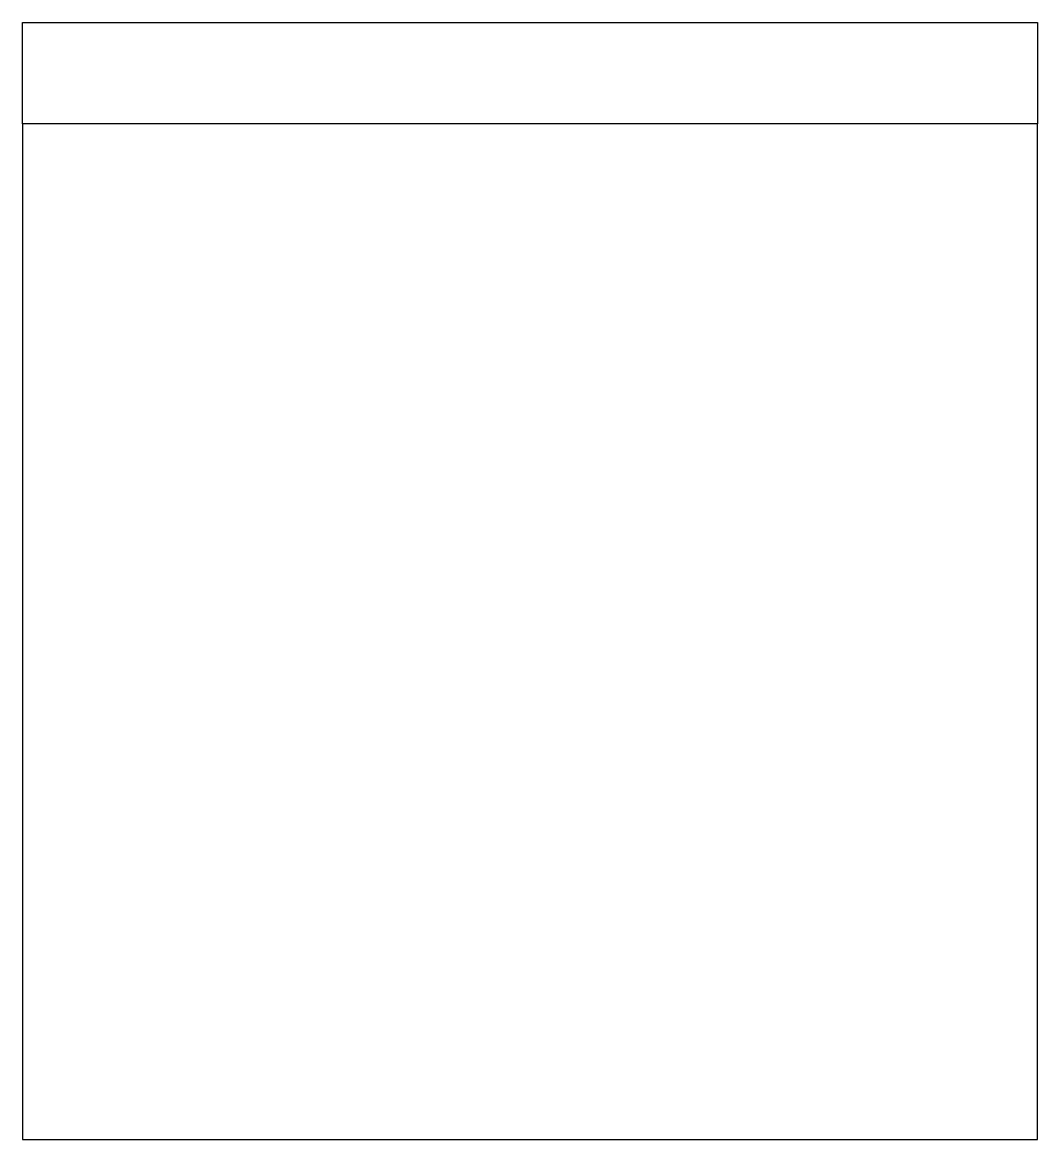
# Model space of a CAD drawing. Header units: metres. Extents: x 0 to 50, y 0 to 55.
import ezdxf

# ---------------------------------------------------------------- set-up
doc = ezdxf.new("R2010")
doc.units = ezdxf.units.M
doc.linetypes.add('DASHED', pattern=[0])
doc.layers.add('CUT', color=1, linetype='Continuous')
doc.layers.add('FOLDS', color=6, linetype='Continuous')

msp = doc.modelspace()

# ---------------------------------------------------------------- linework, layer by layer
at = {"layer": 'CUT'}
for p, q in [((0, 50), (0, 0)), ((50, 0), (50, 50)), ((0, 0), (50, 0))]:
    msp.add_line(p, q, dxfattribs=at)
msp.add_lwpolyline([(50, 50), (0, 50), (0, 55), (50, 55), (50, 50)], dxfattribs=at)
at = {"layer": 'FOLDS', "linetype": 'DASHED'}
msp.add_line((50, 50), (0, 50), dxfattribs=at)

doc.saveas('drawing.dxf')
